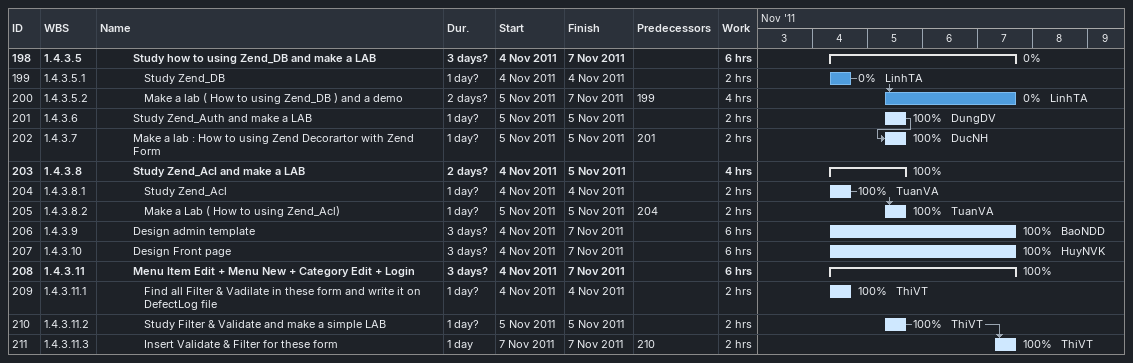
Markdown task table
| ID | WBS | Task | Duration | Start | Finish | Predecessors | Resources | % complete | Work (h) |
|---|---|---|---|---|---|---|---|---|---|
| 198 | 1.4.3.5 | **Study how to using Zend_DB and make a LAB** | 3d? | 2011-11-04 | 2011-11-07 |  |  | 0 | 6 |
| 199 | 1.4.3.5.1 | Study Zend_DB | 1d? | 2011-11-04 | 2011-11-04 |  | LinhTA | 0 | 2 |
| 200 | 1.4.3.5.2 | Make a lab ( How to using Zend_DB ) and a demo | 2d? | 2011-11-05 | 2011-11-07 | 199 | LinhTA | 0 | 4 |
| 201 | 1.4.3.6 | Study Zend_Auth and make a LAB | 1d? | 2011-11-05 | 2011-11-05 |  | DungDV | 100 | 2 |
| 202 | 1.4.3.7 | Make a lab : How to using Zend Decorartor with Zend Form | 1d? | 2011-11-05 | 2011-11-05 | 201 | DucNH | 100 | 2 |
| 203 | 1.4.3.8 | **Study Zend_Acl and make a LAB** | 2d? | 2011-11-04 | 2011-11-05 |  |  | 100 | 4 |
| 204 | 1.4.3.8.1 | Study Zend_Acl | 1d? | 2011-11-04 | 2011-11-04 |  | TuanVA | 100 | 2 |
| 205 | 1.4.3.8.2 | Make a Lab ( How to using Zend_Acl) | 1d? | 2011-11-05 | 2011-11-05 | 204 | TuanVA | 100 | 2 |
| 206 | 1.4.3.9 | Design admin template | 3d? | 2011-11-04 | 2011-11-07 |  | BaoNDD | 100 | 6 |
| 207 | 1.4.3.10 | Design Front page | 3d? | 2011-11-04 | 2011-11-07 |  | HuyNVK | 100 | 6 |
| 208 | 1.4.3.11 | **Menu Item Edit + Menu New + Category Edit + Login** | 3d? | 2011-11-04 | 2011-11-07 |  |  | 100 | 6 |
| 209 | 1.4.3.11.1 | Find all Filter & Vadilate in these form and write it on DefectLog file | 1d? | 2011-11-04 | 2011-11-04 |  | ThiVT | 100 | 2 |
| 210 | 1.4.3.11.2 | Study Filter & Validate and make a simple LAB | 1d? | 2011-11-05 | 2011-11-05 |  | ThiVT | 100 | 2 |
| 211 | 1.4.3.11.3 | Insert Validate & Filter for these form | 1d | 2011-11-07 | 2011-11-07 | 210 | ThiVT | 100 | 2 |
